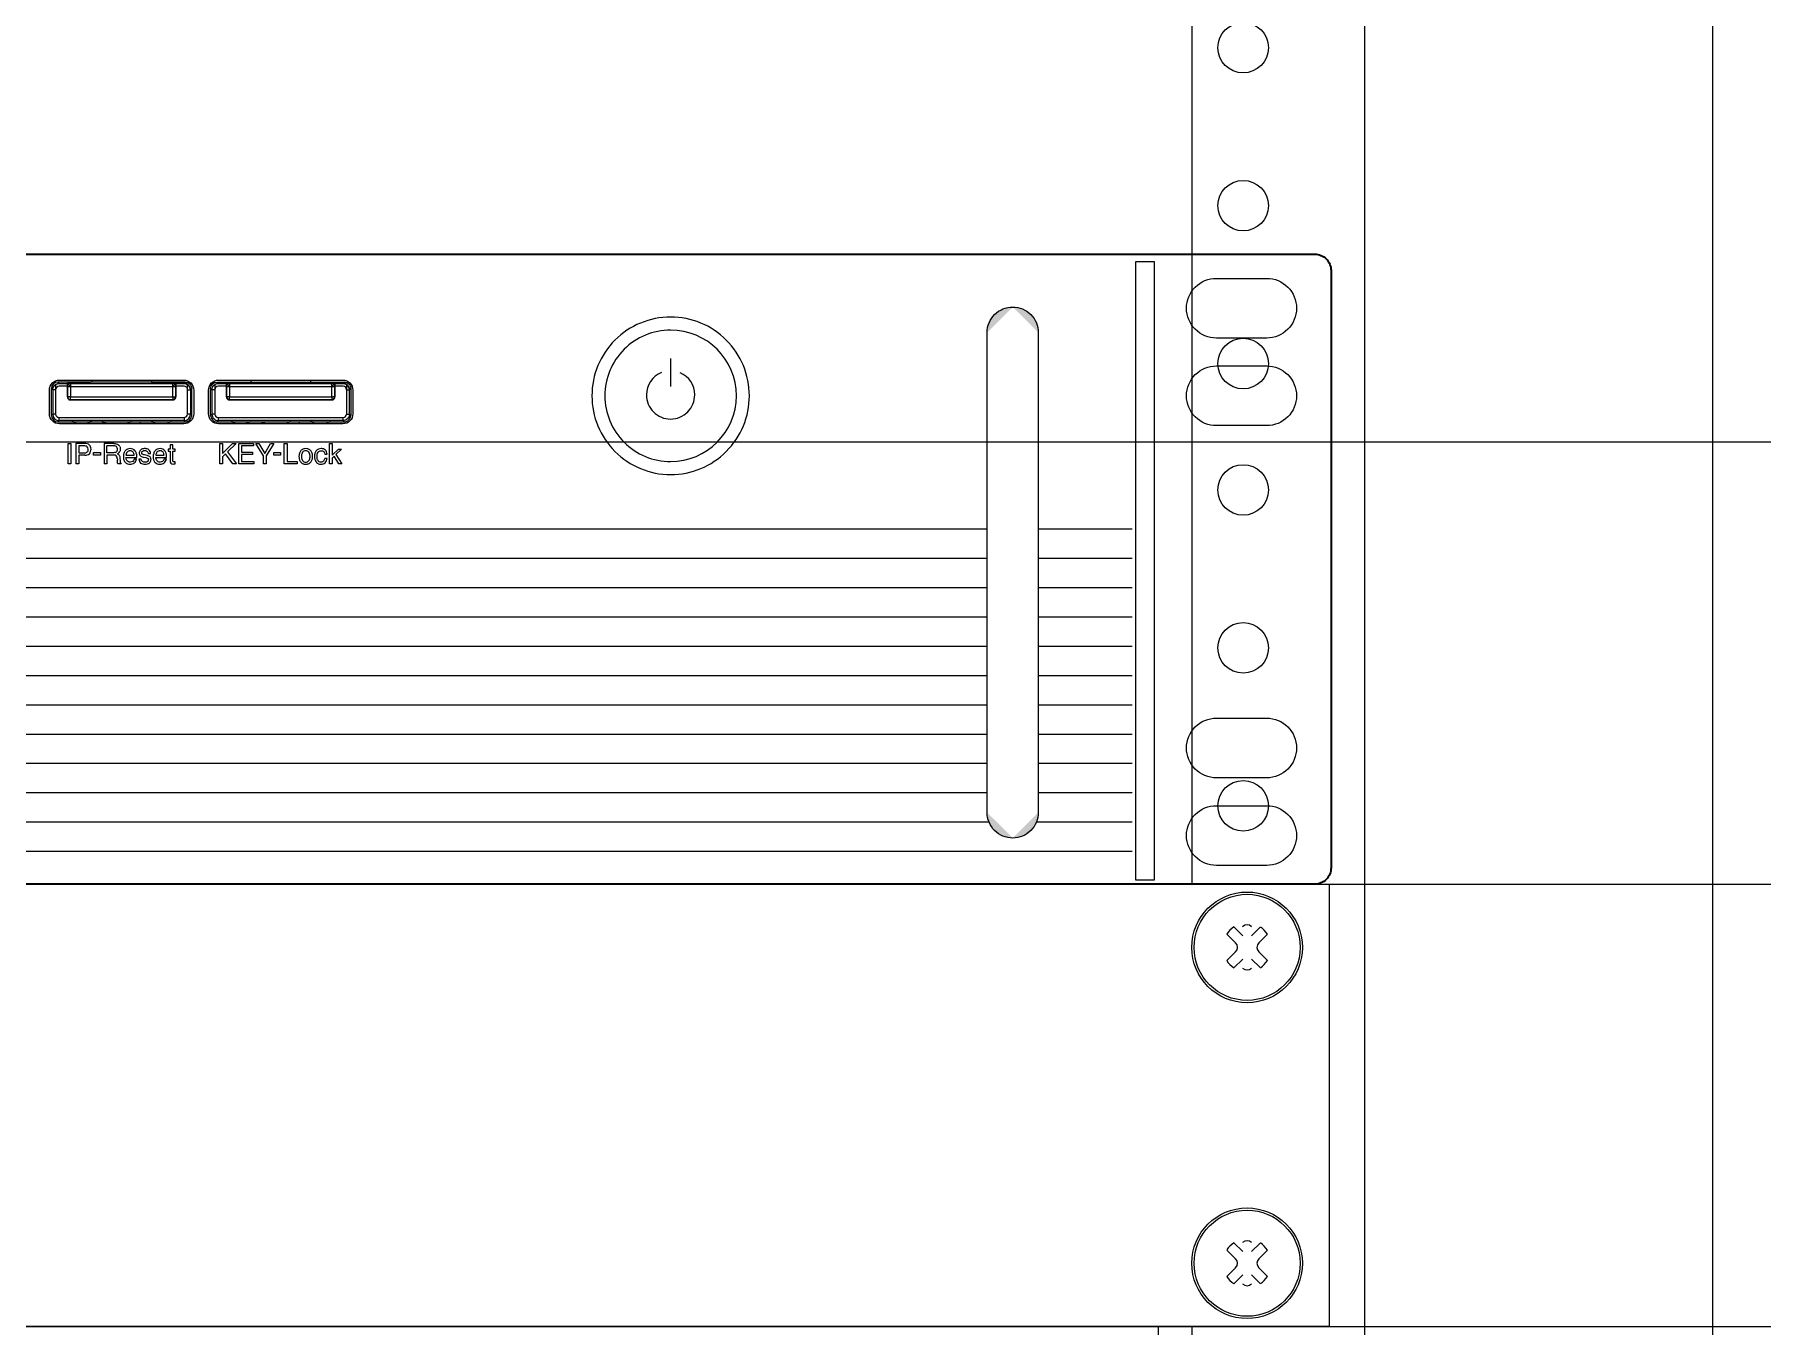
# Model space of a CAD drawing. Header units: millimetres. Extents: x -71336 to -33468, y -26189 to 22712.
# Drawn here: x -34186.6 to -34012.9, y -23191.9 to -23062 of the extents above; entities that cross this region are included whole.
import ezdxf

# ---------------------------------------------------------------- set-up
doc = ezdxf.new("R2010")
doc.units = ezdxf.units.MM
doc.set_wipeout_variables(frame=1)
doc.layers.add('PDF3_Geometry', color=7, linetype='Continuous')
doc.layers.add('PDF3_Solid Fills', color=7, linetype='Continuous')
doc.layers.add('SC - Equipment', color=7, linetype='Continuous', lineweight=13)
doc.layers.add('SC - Rack Layout - U-guides and centreline', color=5, linetype='Continuous', lineweight=13, plot=False)
doc.styles.add('ARIAL', font='arial.ttf')

# ---------------------------------------------------------------- blocks, each defined once
blk = doc.blocks.new('*U256')
at = {"layer": 'SC - Rack Layout - U-guides and centreline', "ltscale": 5}
blk.add_lwpolyline([(-300, 0), (300, 0)], dxfattribs=at)
blk = doc.blocks.new('*U257')
at = {"layer": 'SC - Rack Layout - U-guides and centreline', "color": 0, "linetype": 'ByBlock', "lineweight": -2, "transparency": 16777216}
for p in [(0, 400.05), (0, 355.6), (0, 311.15)]:
    blk.add_blockref('*U256', p, dxfattribs=at)
blk = doc.blocks.new('*U270')
at = {"layer": 'SC - Equipment'}
for p, q in [((227.076, 452.374), (227.076, 496.824)), ((244.4623, 452.374), (244.4623, 496.824)), ((279.3873, 496.824), (279.3873, 452.374)), ((227.076, 407.924), (227.076, 452.374)), ((244.4623, 407.924), (244.4623, 452.374)), ((279.3873, 452.374), (279.3873, 407.924)), ((227.076, 363.474), (227.076, 407.924)), ((244.4623, 363.474), (244.4623, 407.924)), ((279.3873, 407.924), (279.3873, 363.474)), ((227.076, 319.024), (227.076, 363.474)), ((244.4623, 319.024), (244.4623, 363.474)), ((279.3873, 363.474), (279.3873, 319.024))]:
    blk.add_line(p, q, dxfattribs=at)
for centre in [(232.21315, 490.474), (232.21315, 474.599), (232.21315, 458.724), (232.21315, 446.024), (232.21315, 430.149), (232.21315, 414.274), (232.21315, 401.574), (232.21315, 385.699), (232.21315, 369.824)]:
    blk.add_circle(centre, 2.54, dxfattribs=at)
at = {"ltscale": 5, "style": 'ARIAL', "flags": 1}
blk.add_attdef('UNITS', (470.5, 46), '', height=9.73997, dxfattribs=at)
blk = doc.blocks.new('LG CVCA')
at = {"layer": 'PDF3_Solid Fills', "true_color": 0xffffff, "transparency": 33554559}
h = blk.add_hatch(color=7, dxfattribs=at)
h.paths.add_polyline_path([(209.5, 4.64, 0.414361), (212.07, 7.21)], flags=0)
h.paths.add_polyline_path([(206.92, 7.21, 0.414229), (209.5, 4.64)], flags=0)
h.paths.add_polyline_path([(206.92, 7.21), (206.92, 55.44)], flags=0)
h.paths.add_polyline_path([(209.5, 58.01, 0.414335), (206.92, 55.44)], flags=0)
h.paths.add_polyline_path([(212.07, 55.44, 0.414467), (209.5, 58.01)], flags=0)
at = {"layer": 'PDF3_Geometry', "lineweight": 35}
blk.add_lwpolyline([(241.5, 1.64, -0.41475), (239.86, 0), (-239.86, 0, -0.414753), (-241.5, 1.64), (-241.5, 61.68, -0.414378), (-239.86, 63.32), (239.86, 63.32, -0.414374), (241.5, 61.68)], format="xyb", close=True, dxfattribs=at)
at = {"layer": 'PDF3_Geometry', "lineweight": 18}
blk.add_lwpolyline([(223.73, 0.41), (221.88, 0.41), (221.88, 62.59), (223.73, 62.59)], close=True, dxfattribs=at)
for points in [[(229.97, 60.89), (235.03, 60.89, -0.414414), (238.03, 57.89, -0.414414), (235.03, 54.89), (229.97, 54.89, -0.414641), (226.97, 57.89, -0.414641)], [(209.5, 4.64, -0.414229), (206.92, 7.21), (206.92, 55.44, -0.414335), (209.5, 58.01, -0.414467), (212.07, 55.44), (212.07, 7.21, -0.414361)], [(175.1, 57, 0.414218), (167.19, 49.09, 0.414218), (175.1, 41.17, 0.414218), (183.02, 49.09, 0.414218)], [(175.1, 55.69, 0.414271), (168.49, 49.09, 0.414271), (175.1, 42.48, 0.414168), (181.71, 49.09, 0.414168)], [(229.97, 52.09), (235.03, 52.09, -0.414414), (238.03, 49.09, -0.414414), (235.03, 46.09), (229.97, 46.09, -0.414641), (226.97, 49.09, -0.414641)], [(229.97, 16.69), (235.03, 16.69, -0.414414), (238.03, 13.69, -0.414414), (235.03, 10.69), (229.97, 10.69, -0.414641), (226.97, 13.69, -0.414641)], [(229.97, 7.89), (235.03, 7.89, -0.414414), (238.03, 4.89, -0.414414), (235.03, 1.89), (229.97, 1.89, -0.414641), (226.97, 4.89, -0.414641)]]:
    blk.add_lwpolyline(points, format="xyb", close=True, dxfattribs=at)
for points in [[(175.1, 52.84), (175.1, 50.01)], [(-206.85, 35.7), (206.92, 35.7)], [(212.07, 35.7), (221.5, 35.7)], [(-206.85, 32.76), (206.92, 32.76)], [(212.07, 32.76), (221.5, 32.76)], [(-206.85, 29.81), (206.92, 29.81)], [(212.07, 29.81), (221.5, 29.81)], [(-206.85, 26.87), (206.92, 26.87)], [(212.07, 26.87), (221.5, 26.87)], [(-206.85, 23.92), (206.92, 23.92)], [(212.07, 23.92), (221.5, 23.92)], [(-206.85, 20.98), (206.92, 20.98)], [(212.07, 20.98), (221.5, 20.98)], [(-206.85, 18.04), (206.92, 18.04)], [(212.07, 18.04), (221.5, 18.04)], [(-206.85, 15.09), (206.92, 15.09)], [(212.07, 15.09), (221.5, 15.09)], [(-206.85, 12.15), (206.92, 12.15)], [(212.07, 12.15), (221.5, 12.15)], [(-206.85, 9.21), (206.92, 9.21)], [(212.07, 9.21), (221.5, 9.21)], [(-207.03, 6.26), (207.11, 6.26)], [(211.89, 6.26), (221.5, 6.26)], [(-221.65, 3.32), (221.5, 3.32)]]:
    blk.add_lwpolyline(points, dxfattribs=at)
at = {"layer": 'PDF3_Geometry', "lineweight": 9}
for points in [[(113.65, 50.67), (126.15, 50.67, -0.414957), (127.15, 49.67), (127.15, 47.27, -0.41428), (126.15, 46.27), (113.65, 46.27, -0.413728), (112.65, 47.27), (112.65, 49.67, -0.414409)], [(143.15, 49.67), (143.15, 47.27, -0.413728), (142.15, 46.27), (129.65, 46.27, -0.413728), (128.65, 47.27), (128.65, 49.67, -0.414409), (129.65, 50.67), (142.15, 50.67, -0.414409)], [(115.3, 46.27, 0.239359), (114.91, 46.47, -0.237805)], [(118.3, 46.27, 0.235371), (117.9, 46.47, -0.239359)], [(123.3, 46.27, 0.237805), (122.89, 46.47, -0.240929)], [(124.82, 46.46, 0.191568), (124.49, 46.27, -0.238126)], [(131.3, 46.27, 0.238435), (130.91, 46.47, -0.235371)], [(136.82, 46.46, 0.19639), (136.5, 46.27, -0.237805)], [(139.29, 46.27, 0.239359), (138.9, 46.47, -0.236895)], [(140.81, 46.46, 0.192988), (140.49, 46.27, -0.241834)]]:
    blk.add_lwpolyline(points, format="xyb", close=True, dxfattribs=at)
for points in [[(126.16, 50.33), (126.3, 50.47), (113.5, 50.47), (113.63, 50.34), (114.76, 50.33), (114.76, 48.97), (125.04, 48.97, -0.011721), (125.16, 48.98, -0.01567), (125.25, 48.98)], [(126.3, 50.47, -0.194854), (126.76, 50.28, -0.192737), (126.95, 49.82), (126.82, 49.69), (126.82, 47.24), (126.95, 47.12), (126.95, 49.82)], [(128.85, 49.82, -0.410272), (129.5, 50.47), (129.63, 50.34), (130.76, 50.33), (130.76, 48.97), (141.04, 48.97, -0.010833), (141.15, 48.98)], [(129.5, 50.47), (142.3, 50.47, -0.192974), (142.76, 50.28, -0.192737), (142.95, 49.82), (142.95, 47.12), (142.82, 47.24), (142.82, 49.69), (142.95, 49.82)], [(112.98, 49.69), (112.98, 47.24), (112.85, 47.12, 0.409037), (113.5, 46.46)], [(113.27, 49.69), (112.98, 49.69, -0.40983), (113.64, 50.33), (114.47, 50.31), (114.47, 50.31), (114.46, 50.33), (114.46, 49)], [(113.05, 49.97, -0.114269), (113.27, 50.22), (113.27, 47.24), (112.98, 47.24, 0.411326), (113.63, 46.59), (113.63, 46.9), (126.18, 46.9), (126.18, 46.59, 0.406801), (126.83, 47.24), (126.52, 47.24), (126.52, 50.22, -0.114269), (126.75, 49.98)], [(114.46, 50.03), (114.46, 50.03), (114.46, 50.04), (113.62, 50.04, 0.194788), (113.38, 49.94)], [(114.65, 48.69), (114.63, 48.7, 0.116213), (114.75, 48.67), (114.75, 48.67), (125.05, 48.67), (114.75, 48.7), (114.75, 48.76)], [(125.04, 48.97), (125.04, 50.33), (125.06, 50.34), (126.18, 50.34, -0.14853), (126.52, 50.22)], [(126.42, 49.94, -0.191944), (126.52, 49.69), (126.83, 49.69, 0.407896), (126.16, 50.33), (125.34, 50.33), (125.32, 50.31), (125.29, 50.28)], [(128.85, 47.12), (128.85, 49.82), (128.98, 49.69, -0.117314), (129.05, 49.97)], [(128.98, 49.69), (128.98, 47.24), (128.85, 47.12, 0.195439), (129.04, 46.66)], [(129.64, 50.33, 0.145722), (129.28, 50.22), (129.28, 47.24), (128.98, 47.24, 0.196561), (129.17, 46.79)], [(129.28, 49.69), (128.98, 49.69, -0.40983), (129.64, 50.33), (130.46, 50.33), (141.34, 50.33)], [(130.76, 48.97, 0.010991), (130.65, 48.98, 0.012621), (130.55, 48.98)], [(141.05, 48.67), (141.05, 48.67), (130.75, 48.67), (130.75, 48.67), (141.05, 48.67, 0.106658), (141.17, 48.7, 0.113061), (141.26, 48.77)], [(141.04, 48.97), (141.04, 50.33), (141.05, 50.34), (142.18, 50.34, -0.149762), (142.52, 50.22)], [(142.52, 49.69), (142.82, 49.69, 0.408381), (142.16, 50.33), (141.34, 50.33), (141.33, 50.31), (141.29, 50.28)], [(142.75, 49.98, 0.118971), (142.52, 50.22), (142.52, 47.24), (142.82, 47.24, -0.405653), (142.18, 46.59), (142.18, 46.9)], [(126.3, 46.47), (126.18, 46.59), (113.63, 46.59), (113.5, 46.47), (126.3, 46.47, 0.192158), (126.76, 46.66, 0.189869), (126.95, 47.12)], [(142.3, 46.47), (142.18, 46.59), (129.63, 46.59), (129.5, 46.47), (142.3, 46.47, 0.190301), (142.76, 46.66, 0.189869), (142.95, 47.12)], [(129.63, 46.59), (129.63, 46.9), (142.18, 46.9, 0.411232), (142.52, 47.24)], [(120.67, 46.42, 0.115294), (120.5, 46.27, -0.239359), (120.86, 46.47)], [(132.46, 46.27, -0.235371), (132.86, 46.47, 0.085428), (132.68, 46.42, 0.105243), (132.46, 46.27)], [(133.9, 46.47, -0.237805), (134.34, 46.27, 0.238435), (134, 46.44), (134, 46.27)], [(119.29, 43.39, -0.0712), (119.12, 43.37), (118.43, 43.37), (118.43, 44.06)], [(119.55, 43.23), (119.5, 43.25, 0.040993), (119.59, 43.32, 0.117263), (119.73, 43.5)], [(120.49, 43.73, 0.112943), (120.27, 43.56, 0.067044), (120.18, 43.44, 0.058387), (120.12, 43.3)], [(120.68, 43.55, 0.044118), (120.59, 43.52, 0.112762), (120.45, 43.41)], [(122.36, 43.55, 0.061524), (122.24, 43.57, 0.055217), (122.1, 43.55)], [(122.48, 43.5, -0.194203), (122.58, 43.3), (122.81, 43.3)], [(123.49, 43.73, 0.112943), (123.27, 43.56, 0.067044), (123.19, 43.44)], [(123.68, 43.55, 0.044118), (123.6, 43.52, 0.112762), (123.46, 43.41)], [(138.92, 43.56, 0.112512), (138.7, 43.73, 0.062924), (138.56, 43.77, 0.104338), (138.28, 43.76, 0.0597), (138.14, 43.73)], [(139.97, 43.78, 0.095033), (139.7, 43.73, 0.114854), (139.48, 43.57, 0.099644), (139.34, 43.32, 0.042961), (139.31, 43.17)], [(116.2, 43.11), (116.02, 43.11, 0.005725), (115.59, 43.11), (115.59, 42.25)], [(121.69, 43.42, 0.036216), (121.68, 43.33), (121.68, 43.29)], [(121.89, 42.99, 0.047669), (122.07, 42.93), (122.33, 42.87)], [(122.46, 43.09), (122.2, 43.15, -0.016405), (122.06, 43.19)], [(122.53, 42.49, 0.132466), (122.59, 42.57, 0.11777), (122.62, 42.67)], [(124.41, 42.71), (124.16, 42.71, -0.180998), (124.03, 42.5)], [(125.09, 42.23, 0.039716), (125.28, 42.25), (125.28, 42.44)], [(137.78, 43.31, 0.036106), (137.74, 43.16, 0.059322), (137.74, 42.84)], [(137.78, 42.67, 0.096905), (137.92, 42.42, 0.11296), (138.14, 42.26)], [(139.1, 42.82, 0.029451), (139.11, 42.99, 0.031058), (139.1, 43.16)]]:
    blk.add_lwpolyline(points, format="xyb", dxfattribs=at)
for points in [[(114.76, 50.03), (114.46, 50.33), (114.55, 50.42)], [(116.9, 50.47), (116.77, 50.44)], [(116.9, 50.67), (116.9, 50.47)], [(122.9, 50.67), (122.9, 50.47)], [(122.9, 50.47), (123.03, 50.44)], [(123.32, 50.43), (124.95, 50.43)], [(124.95, 50.43), (123.32, 50.43)], [(125.25, 50.42), (125.34, 50.33), (125.04, 50.03)], [(130.76, 50.03), (130.46, 50.33), (130.55, 50.42)], [(132.9, 50.47), (132.77, 50.44)], [(132.9, 50.67), (132.9, 50.47)], [(138.9, 50.67), (138.9, 50.47)], [(138.9, 50.47), (139.03, 50.44)], [(139.32, 50.43), (140.95, 50.43)], [(140.95, 50.43), (139.32, 50.43)], [(141.25, 50.42), (141.34, 50.33), (141.04, 50.03)], [(142.3, 50.47), (142.16, 50.33)], [(112.85, 47.12), (112.85, 49.82), (112.98, 49.69)], [(114.46, 49), (114.46, 50.33), (125.34, 50.33)], [(114.46, 50.03), (125.34, 50.03)], [(114.46, 49), (114.46, 49)], [(114.76, 50.03), (114.69, 50.1), (114.62, 50.17), (114.56, 50.23)], [(114.74, 50.34), (114.76, 50.33)], [(114.76, 48.86), (114.76, 48.97)], [(125.18, 50.17), (125.11, 50.1), (125.04, 50.03)], [(125.04, 48.86), (125.04, 48.76)], [(125.05, 48.67), (125.05, 48.67)], [(126.18, 50.04), (125.34, 50.04)], [(125.34, 50.04), (125.34, 50.03), (125.34, 50.03)], [(125.34, 49), (125.34, 49)], [(130.46, 50.04), (129.63, 50.04)], [(130.47, 50.31), (130.46, 50.33)], [(130.46, 50.04), (130.46, 50.03), (130.46, 50.03)], [(130.46, 50.03), (141.34, 50.03)], [(130.46, 49), (130.46, 49)], [(130.51, 50.28), (130.47, 50.31)], [(130.76, 50.03), (130.69, 50.1), (130.62, 50.17), (130.56, 50.23)], [(130.74, 50.34), (130.76, 50.33)], [(130.76, 48.76), (130.76, 48.86)], [(141.18, 50.17), (141.11, 50.1), (141.04, 50.03)], [(141.04, 48.86), (141.04, 48.76)], [(142.18, 50.04), (141.34, 50.04)], [(141.34, 50.04), (141.34, 50.03), (141.34, 50.03)], [(141.34, 49), (141.34, 49)], [(118, 46.44), (118, 46.27)], [(121.8, 46.27), (121.8, 46.47)], [(137.8, 46.27), (137.8, 46.47)], [(114.53, 44.29), (114.81, 44.29)], [(114.53, 42.25), (114.53, 44.29)], [(114.81, 44.29), (114.81, 42.25)], [(116.2, 44.29), (115.31, 44.29)], [(115.31, 44.29), (115.31, 42.25)], [(116.13, 44.05), (115.59, 44.05), (115.59, 43.35)], [(119.11, 44.29), (118.16, 44.29), (118.16, 42.25)], [(119.1, 44.06), (118.43, 44.06)], [(124.79, 43.73), (124.59, 43.73), (124.59, 43.53)], [(124.59, 43.53), (124.79, 43.53), (124.79, 42.55)], [(125.04, 44.15), (124.79, 44.15)], [(124.79, 44.15), (124.79, 43.73)], [(125.04, 43.73), (125.04, 44.15)], [(125.28, 43.73), (125.04, 43.73)], [(125.04, 43.53), (125.28, 43.53)], [(125.04, 42.55), (125.04, 43.53)], [(125.28, 43.53), (125.28, 43.73)], [(129.77, 44.29), (130.04, 44.29)], [(129.77, 42.25), (129.77, 44.29)], [(130.04, 43.3), (131.04, 44.29)], [(130.04, 44.29), (130.04, 43.3)], [(130.55, 43.46), (131.44, 42.25)], [(131.42, 44.29), (130.56, 43.46)], [(131.04, 44.29), (131.42, 44.29)], [(131.69, 44.29), (133.18, 44.29)], [(131.69, 42.25), (131.69, 44.29)], [(133.18, 44.05), (131.97, 44.05)], [(131.97, 44.05), (131.97, 43.42)], [(133.18, 44.29), (133.18, 44.05)], [(133.39, 44.29), (133.71, 44.29)], [(134.16, 43.06), (133.39, 44.29)], [(133.71, 44.29), (134.29, 43.3)], [(134.3, 43.3), (134.88, 44.29)], [(135.2, 44.29), (134.43, 43.06)], [(134.88, 44.29), (135.2, 44.29)], [(136.26, 44.29), (136.54, 44.29)], [(136.26, 42.25), (136.26, 44.29)], [(136.54, 44.29), (136.54, 42.49)], [(140.82, 44.29), (141.07, 44.29)], [(140.82, 42.25), (140.82, 44.29)], [(141.07, 44.29), (141.07, 43.11)], [(141.07, 43.11), (141.7, 43.73)], [(142.02, 43.73), (141.45, 43.18)], [(141.7, 43.73), (142.02, 43.73)], [(114.81, 42.25), (114.53, 42.25)], [(115.59, 42.25), (115.31, 42.25)], [(115.59, 43.35), (116.13, 43.35)], [(117.09, 43.39), (117.78, 43.39)], [(117.09, 43.13), (117.09, 43.39)], [(117.78, 43.13), (117.09, 43.13)], [(117.78, 43.39), (117.78, 43.13)], [(118.43, 42.25), (118.15, 42.25)], [(119.09, 43.13), (118.43, 43.13)], [(118.43, 43.13), (118.43, 42.25)], [(119.47, 42.78), (119.48, 42.62)], [(119.85, 42.25), (119.51, 42.25)], [(119.74, 42.87), (119.75, 42.49)], [(119.85, 42.29), (119.85, 42.25)], [(120.34, 43.11), (121.17, 43.11)], [(120.34, 42.9), (121.43, 42.9)], [(121.4, 42.71), (121.16, 42.71)], [(121.43, 42.9), (121.43, 42.99)], [(121.88, 42.72), (121.64, 42.72)], [(123.35, 43.11), (124.17, 43.11)], [(123.35, 42.9), (124.43, 42.9)], [(124.43, 42.9), (124.43, 42.99)], [(125.28, 42.44), (125.19, 42.44)], [(130.04, 42.25), (129.77, 42.25)], [(130.35, 43.26), (130.04, 42.96)], [(130.04, 42.96), (130.04, 42.25)], [(131.08, 42.25), (130.35, 43.26)], [(131.44, 42.25), (131.08, 42.25)], [(133.2, 42.25), (131.69, 42.25)], [(131.97, 43.42), (133.08, 43.42)], [(131.97, 43.18), (131.97, 42.49), (133.2, 42.49)], [(133.08, 43.18), (131.97, 43.18)], [(133.08, 43.42), (133.08, 43.18)], [(133.2, 42.49), (133.2, 42.25)], [(134.43, 42.25), (134.16, 42.25), (134.16, 43.06)], [(134.43, 43.06), (134.43, 42.25)], [(135.2, 43.39), (135.89, 43.39)], [(135.2, 43.13), (135.2, 43.39)], [(135.89, 43.13), (135.2, 43.13)], [(135.89, 43.39), (135.89, 43.13)], [(137.57, 42.25), (136.26, 42.25)], [(136.54, 42.49), (137.57, 42.49)], [(137.57, 42.49), (137.57, 42.25)], [(140.32, 43.23), (140.57, 43.23)], [(140.57, 42.78), (140.33, 42.78)], [(141.07, 42.25), (140.82, 42.25)], [(141.27, 43.01), (141.07, 42.81)], [(141.07, 42.81), (141.07, 42.25)], [(141.73, 42.25), (141.27, 43.01)], [(141.45, 43.18), (142.06, 42.25)], [(142.06, 42.25), (141.73, 42.25)]]:
    blk.add_lwpolyline(points, dxfattribs=at)
for points in [[(114.85, 50.43), (116.48, 50.43)], [(130.85, 50.43), (132.48, 50.43)], [(125.34, 49), (125.34, 50.33)], [(130.46, 49), (130.46, 50.33)], [(141.34, 49), (141.34, 50.33)]]:
    blk.add_lwpolyline(points, close=True, dxfattribs=at)
at = {"layer": 'PDF3_Geometry', "lineweight": 18}
blk.add_lwpolyline([(174.18, 51.43, 0.305072), (172.67, 49.18, 0.414334), (175.1, 46.75, 0.414334), (177.53, 49.18, 0.299695), (176.06, 51.41)], format="xyb", dxfattribs=at)
at = {"layer": 'PDF3_Geometry', "lineweight": 9}
for centre, radius, start, end in [((113.51, 49.81), 0.664, 90.5531, 179.3344), ((115.14, 49.12), 0.702, 200.3815, 204.5773), ((114.46, 47.22), 1.76, 83.6844, 86.9438), ((114.74, 48.95), 0.277, 251.5911, 256.5182), ((125.7, 47.6), 1.21, 114.525, 117.0136), ((124.93, 49), 0.41, 347.4349, 0.1135), ((130.87, 49), 0.41, 179.8865, 192.5651), ((130.45, 48.32), 0.424, 60.6677, 67.7937), ((141.08, 48.68), 0.0362, 158.7607, 201.2393), ((141.7, 47.6), 1.21, 114.525, 117.0136), ((140.93, 49), 0.41, 347.4349, 0.1135), ((113.63, 47.26), 0.361, 225.9463, 269.408), ((126.17, 47.25), 0.353, 270.3278, 314.5861), ((129.63, 47.25), 0.353, 180.608, 225.3304), ((116.86, 45.97), 0.5, 89.8115, 143.3186), ((119.33, 43.82), 0.429, 21.7869, 50.908), ((120.82, 43.23), 0.318, 38.0856, 66.9933), ((120.7, 43.12), 0.707, 16.0728, 39.1351), ((122.1, 43.34), 0.417, 129.6823, 154.9292), ((122.16, 43.27), 0.498, 95.0784, 108.1888), ((123.82, 43.23), 0.318, 38.0856, 80.1802), ((123.59, 43.05), 0.841, 18.4552, 37.9228), ((138.35, 43.17), 0.581, 137.2338, 151.3861), ((138.42, 43.15), 0.419, 64.4611, 115.765), ((121.7, 42.96), 1.62, 173.6915, 179.9488), ((122.49, 42.7), 0.373, 21.5278, 41.4005), ((123.73, 43.06), 0.645, 158.8133, 173.3923), ((123.73, 42.84), 0.638, 197.6572, 222.5111), ((125.16, 42.92), 0.677, 275.1063, 280.2858), ((139.46, 42.98), 1.47, 174.5521, 179.4223), ((138.42, 42.85), 0.428, 245.2458, 294.2666), ((138.45, 42.83), 0.623, 293.8099, 319.1045), ((138.2, 42.93), 0.641, 326.3436, 344.3027), ((137.38, 42.98), 1.47, 0.5777, 5.4479), ((140.27, 42.94), 0.966, 186.9325, 196.1609), ((139.94, 42.82), 0.61, 207.3813, 244.0293), ((139.93, 42.76), 0.338, 215.4543, 243.4674)]:
    blk.add_arc(centre, radius, start, end, dxfattribs=at)
for points in [[(114.85, 50.43), (114.69, 50.43), (114.56, 50.43), (114.55, 50.42)], [(114.85, 50.43), (114.69, 50.43), (114.56, 50.43), (114.55, 50.42)], [(116.48, 50.43), (116.62, 50.43), (116.73, 50.44), (116.77, 50.44)], [(116.48, 50.43), (116.62, 50.43), (116.73, 50.44), (116.77, 50.44)], [(123.03, 50.44), (123.06, 50.44), (123.18, 50.43), (123.32, 50.43)], [(123.03, 50.44), (123.06, 50.44), (123.18, 50.43), (123.32, 50.43)], [(125.25, 50.42), (125.24, 50.43), (125.11, 50.43), (124.95, 50.43)], [(125.25, 50.42), (125.24, 50.43), (125.11, 50.43), (124.95, 50.43)], [(130.85, 50.43), (130.69, 50.43), (130.55, 50.43), (130.55, 50.42)], [(130.85, 50.43), (130.69, 50.43), (130.55, 50.43), (130.55, 50.42)], [(132.48, 50.43), (132.62, 50.43), (132.74, 50.44), (132.77, 50.44)], [(132.48, 50.43), (132.62, 50.43), (132.74, 50.44), (132.77, 50.44)], [(139.03, 50.44), (139.06, 50.44), (139.18, 50.43), (139.32, 50.43)], [(139.03, 50.44), (139.06, 50.44), (139.18, 50.43), (139.32, 50.43)], [(141.25, 50.42), (141.24, 50.43), (141.11, 50.43), (140.95, 50.43)], [(141.25, 50.42), (141.24, 50.43), (141.11, 50.43), (140.95, 50.43)], [(112.98, 49.69), (112.98, 49.79), (113.01, 49.89), (113.05, 49.97)], [(113.64, 50.33), (113.51, 50.33), (113.39, 50.29), (113.27, 50.22)], [(113.38, 49.94), (113.32, 49.87), (113.27, 49.78), (113.27, 49.69)], [(114.46, 49), (114.46, 48.97), (114.46, 48.94), (114.47, 48.91)], [(114.54, 48.77), (114.49, 48.84), (114.46, 48.92), (114.46, 49)], [(114.46, 49), (114.46, 48.82), (114.59, 48.67), (114.75, 48.67)], [(114.49, 48.99), (114.48, 48.99), (114.47, 48.99), (114.47, 49)], [(114.47, 48.91), (114.47, 48.9), (114.48, 48.89), (114.48, 48.88)], [(114.52, 48.99), (114.51, 48.99), (114.5, 48.99), (114.49, 48.99)], [(114.5, 48.83), (114.51, 48.82), (114.51, 48.8), (114.52, 48.79)], [(114.55, 48.98), (114.54, 48.99), (114.53, 48.99), (114.52, 48.99)], [(114.52, 48.79), (114.53, 48.78), (114.54, 48.77), (114.55, 48.76)], [(114.63, 48.7), (114.6, 48.72), (114.57, 48.74), (114.54, 48.77)], [(114.55, 48.76), (114.56, 48.75), (114.57, 48.74), (114.58, 48.73)], [(114.58, 48.73), (114.59, 48.72), (114.6, 48.72), (114.61, 48.71)], [(114.76, 48.97), (114.72, 48.97), (114.68, 48.97), (114.65, 48.98)], [(114.68, 48.68), (114.7, 48.67), (114.73, 48.67), (114.75, 48.67)], [(114.75, 48.76), (114.76, 48.79), (114.76, 48.83), (114.76, 48.86)], [(114.75, 48.67), (114.75, 48.68), (114.75, 48.69), (114.75, 48.7)], [(125.04, 48.97), (125.04, 48.93), (125.04, 48.89), (125.04, 48.86)], [(125.04, 48.76), (125.04, 48.74), (125.05, 48.72), (125.05, 48.7)], [(125.05, 48.7), (125.05, 48.69), (125.04, 48.68), (125.05, 48.67)], [(125.05, 48.67), (125.21, 48.67), (125.34, 48.82), (125.34, 49)], [(125.16, 48.7), (125.13, 48.68), (125.09, 48.67), (125.05, 48.67)], [(125.12, 48.68), (125.1, 48.67), (125.07, 48.67), (125.05, 48.67)], [(125.12, 48.68), (125.1, 48.67), (125.07, 48.67), (125.05, 48.67)], [(125.12, 48.68), (125.13, 48.68), (125.14, 48.68), (125.15, 48.69)], [(125.26, 48.77), (125.24, 48.74), (125.21, 48.72), (125.16, 48.7)], [(125.19, 48.71), (125.2, 48.72), (125.21, 48.72), (125.22, 48.73)], [(125.22, 48.73), (125.23, 48.74), (125.24, 48.75), (125.25, 48.76)], [(125.29, 48.99), (125.27, 48.99), (125.26, 48.99), (125.25, 48.98)], [(125.25, 48.76), (125.26, 48.77), (125.27, 48.78), (125.28, 48.79)], [(125.34, 49), (125.34, 48.92), (125.31, 48.84), (125.26, 48.77)], [(125.28, 48.79), (125.29, 48.8), (125.3, 48.82), (125.3, 48.83)], [(125.31, 48.99), (125.31, 48.99), (125.3, 48.99), (125.29, 48.99)], [(125.3, 48.83), (125.31, 48.85), (125.31, 48.86), (125.32, 48.88)], [(125.34, 49), (125.32, 48.99), (125.32, 48.99), (125.31, 48.99)], [(125.32, 48.88), (125.32, 48.89), (125.33, 48.9), (125.33, 48.91)], [(126.42, 49.94), (126.35, 50), (126.27, 50.04), (126.18, 50.04)], [(126.75, 49.98), (126.79, 49.89), (126.82, 49.79), (126.83, 49.69)], [(129.05, 49.97), (129.11, 50.07), (129.19, 50.15), (129.28, 50.22)], [(129.38, 49.94), (129.31, 49.87), (129.27, 49.78), (129.27, 49.69)], [(129.63, 50.04), (129.54, 50.04), (129.44, 50.01), (129.38, 49.94)], [(130.54, 48.77), (130.49, 48.84), (130.46, 48.92), (130.46, 49)], [(130.46, 49), (130.46, 48.82), (130.59, 48.67), (130.75, 48.67)], [(130.49, 48.99), (130.48, 48.99), (130.47, 48.99), (130.47, 49)], [(130.47, 48.91), (130.47, 48.9), (130.47, 48.89), (130.48, 48.88)], [(130.48, 48.88), (130.48, 48.86), (130.49, 48.84), (130.5, 48.83)], [(130.52, 48.99), (130.51, 48.99), (130.5, 48.99), (130.49, 48.99)], [(130.5, 48.83), (130.51, 48.82), (130.52, 48.8), (130.52, 48.79)], [(130.55, 48.98), (130.54, 48.99), (130.53, 48.99), (130.52, 48.99)], [(130.52, 48.79), (130.53, 48.78), (130.54, 48.77), (130.55, 48.76)], [(130.63, 48.7), (130.6, 48.72), (130.56, 48.74), (130.54, 48.77)], [(130.55, 48.76), (130.56, 48.75), (130.57, 48.74), (130.58, 48.73)], [(130.58, 48.73), (130.59, 48.72), (130.6, 48.72), (130.61, 48.71)], [(130.75, 48.67), (130.71, 48.67), (130.67, 48.68), (130.63, 48.7)], [(130.66, 48.69), (130.66, 48.68), (130.67, 48.68), (130.68, 48.68)], [(130.68, 48.68), (130.7, 48.67), (130.73, 48.67), (130.75, 48.67)], [(130.75, 48.7), (130.75, 48.72), (130.75, 48.74), (130.76, 48.76)], [(130.75, 48.67), (130.75, 48.68), (130.75, 48.69), (130.75, 48.7)], [(130.76, 48.86), (130.76, 48.9), (130.76, 48.93), (130.76, 48.97)], [(141.04, 48.97), (141.04, 48.93), (141.04, 48.89), (141.04, 48.86)], [(141.04, 48.76), (141.04, 48.74), (141.05, 48.72), (141.05, 48.7)], [(141.05, 48.67), (141.21, 48.67), (141.34, 48.82), (141.34, 49)], [(141.12, 48.68), (141.1, 48.67), (141.07, 48.67), (141.05, 48.67)], [(141.12, 48.68), (141.1, 48.67), (141.07, 48.67), (141.05, 48.67)], [(141.12, 48.68), (141.13, 48.68), (141.14, 48.68), (141.14, 48.69)], [(141.25, 48.98), (141.21, 48.98), (141.18, 48.98), (141.15, 48.98)], [(141.19, 48.71), (141.2, 48.72), (141.21, 48.72), (141.22, 48.73)], [(141.22, 48.73), (141.23, 48.74), (141.24, 48.75), (141.25, 48.76)], [(141.28, 48.99), (141.27, 48.99), (141.26, 48.99), (141.25, 48.98)], [(141.25, 48.76), (141.26, 48.77), (141.27, 48.78), (141.28, 48.79)], [(141.34, 49), (141.34, 48.92), (141.31, 48.84), (141.26, 48.77)], [(141.31, 48.99), (141.31, 48.99), (141.29, 48.99), (141.28, 48.99)], [(141.28, 48.79), (141.28, 48.8), (141.29, 48.82), (141.3, 48.83)], [(141.3, 48.83), (141.31, 48.85), (141.32, 48.86), (141.32, 48.88)], [(141.34, 49), (141.33, 48.99), (141.32, 48.99), (141.31, 48.99)], [(141.32, 48.88), (141.33, 48.89), (141.33, 48.9), (141.33, 48.91)], [(142.42, 49.94), (142.36, 50), (142.26, 50.04), (142.18, 50.04)], [(142.52, 49.69), (142.52, 49.78), (142.49, 49.87), (142.42, 49.94)], [(142.75, 49.98), (142.79, 49.89), (142.82, 49.79), (142.82, 49.69)], [(113.27, 47.24), (113.27, 47.15), (113.31, 47.06), (113.38, 47)], [(126.42, 47), (126.48, 47.06), (126.52, 47.15), (126.52, 47.24)], [(129.38, 47), (129.44, 46.93), (129.54, 46.9), (129.63, 46.9)], [(116.68, 46.42), (116.61, 46.38), (116.55, 46.33), (116.51, 46.27)], [(116.83, 46.46), (116.78, 46.45), (116.73, 46.44), (116.68, 46.42)], [(116.87, 46.47), (116.85, 46.47), (116.84, 46.46), (116.83, 46.46)], [(116.9, 46.47), (116.89, 46.47), (116.87, 46.47), (116.87, 46.47)], [(120.82, 46.46), (120.77, 46.45), (120.72, 46.44), (120.67, 46.42)], [(120.9, 46.47), (120.87, 46.47), (120.85, 46.47), (120.82, 46.46)], [(124.85, 46.47), (124.84, 46.47), (124.83, 46.46), (124.82, 46.46)], [(124.9, 46.47), (124.88, 46.47), (124.87, 46.47), (124.85, 46.47)], [(129.04, 46.66), (129.16, 46.54), (129.33, 46.47), (129.5, 46.47)], [(129.17, 46.79), (129.28, 46.66), (129.46, 46.6), (129.63, 46.6)], [(132.9, 46.47), (132.89, 46.47), (132.88, 46.47), (132.87, 46.47)], [(136.86, 46.47), (136.84, 46.47), (136.83, 46.46), (136.82, 46.46)], [(136.9, 46.47), (136.89, 46.47), (136.87, 46.47), (136.86, 46.47)], [(140.86, 46.47), (140.84, 46.47), (140.83, 46.46), (140.81, 46.46)], [(140.89, 46.47), (140.88, 46.47), (140.87, 46.47), (140.86, 46.47)], [(116.45, 43.97), (116.37, 44.05), (116.24, 44.05), (116.13, 44.05)], [(116.13, 43.35), (116.24, 43.35), (116.37, 43.36), (116.45, 43.44)], [(116.67, 44.14), (116.55, 44.25), (116.36, 44.29), (116.2, 44.29)], [(116.55, 43.72), (116.55, 43.81), (116.51, 43.92), (116.45, 43.97)], [(116.45, 43.44), (116.52, 43.51), (116.55, 43.62), (116.55, 43.72)], [(116.83, 43.73), (116.83, 43.88), (116.78, 44.04), (116.67, 44.14)], [(116.67, 43.27), (116.78, 43.39), (116.83, 43.57), (116.83, 43.73)], [(119.27, 44.04), (119.21, 44.05), (119.16, 44.06), (119.1, 44.06)], [(119.11, 44.29), (119.28, 44.29), (119.47, 44.26), (119.6, 44.15)], [(119.39, 43.98), (119.36, 44.01), (119.32, 44.03), (119.27, 44.04)], [(119.29, 43.39), (119.33, 43.4), (119.37, 43.42), (119.4, 43.45)], [(119.46, 43.87), (119.45, 43.91), (119.42, 43.95), (119.39, 43.98)], [(119.4, 43.45), (119.43, 43.48), (119.45, 43.52), (119.46, 43.56)], [(119.48, 43.8), (119.48, 43.82), (119.47, 43.85), (119.46, 43.87)], [(119.46, 43.56), (119.47, 43.58), (119.48, 43.61), (119.48, 43.63)], [(119.49, 43.72), (119.49, 43.75), (119.48, 43.77), (119.48, 43.8)], [(119.48, 43.63), (119.49, 43.66), (119.49, 43.69), (119.49, 43.72)], [(119.73, 43.98), (119.75, 43.94), (119.75, 43.9), (119.76, 43.87)], [(119.76, 43.61), (119.75, 43.57), (119.74, 43.53), (119.73, 43.5)], [(119.76, 43.87), (119.77, 43.82), (119.77, 43.78), (119.77, 43.74)], [(119.77, 43.74), (119.77, 43.69), (119.77, 43.65), (119.76, 43.61)], [(120.78, 43.78), (120.68, 43.78), (120.58, 43.76), (120.49, 43.73)], [(120.77, 43.56), (120.74, 43.56), (120.71, 43.55), (120.68, 43.55)], [(120.86, 43.55), (120.83, 43.55), (120.8, 43.56), (120.77, 43.56)], [(121.04, 43.72), (120.96, 43.76), (120.87, 43.78), (120.78, 43.78)], [(120.94, 43.52), (120.92, 43.54), (120.89, 43.54), (120.86, 43.55)], [(121.25, 43.56), (121.19, 43.63), (121.12, 43.69), (121.04, 43.72)], [(121.72, 43.51), (121.71, 43.48), (121.7, 43.45), (121.69, 43.42)], [(122.01, 43.75), (121.95, 43.73), (121.88, 43.7), (121.83, 43.66)], [(121.92, 43.35), (121.92, 43.38), (121.93, 43.42), (121.94, 43.44)], [(121.94, 43.44), (121.95, 43.47), (121.98, 43.49), (122, 43.51)], [(122, 43.51), (122.03, 43.53), (122.07, 43.54), (122.1, 43.55)], [(122.24, 43.78), (122.2, 43.78), (122.16, 43.78), (122.12, 43.77)], [(122.36, 43.77), (122.32, 43.78), (122.28, 43.78), (122.24, 43.78)], [(122.47, 43.75), (122.43, 43.76), (122.4, 43.76), (122.36, 43.77)], [(122.36, 43.55), (122.36, 43.55), (122.37, 43.55), (122.38, 43.55)], [(122.38, 43.55), (122.41, 43.54), (122.45, 43.52), (122.48, 43.5)], [(122.65, 43.65), (122.6, 43.7), (122.53, 43.73), (122.47, 43.75)], [(122.81, 43.3), (122.81, 43.43), (122.75, 43.57), (122.65, 43.65)], [(123.19, 43.44), (123.16, 43.39), (123.14, 43.35), (123.13, 43.3)], [(123.78, 43.78), (123.69, 43.78), (123.58, 43.76), (123.49, 43.73)], [(123.77, 43.56), (123.74, 43.56), (123.71, 43.55), (123.68, 43.55)], [(123.87, 43.55), (123.83, 43.55), (123.8, 43.56), (123.77, 43.56)], [(124.05, 43.72), (123.96, 43.76), (123.87, 43.78), (123.78, 43.78)], [(124.26, 43.56), (124.2, 43.63), (124.13, 43.69), (124.05, 43.72)], [(137.84, 43.45), (137.81, 43.4), (137.8, 43.36), (137.78, 43.31)], [(138.14, 43.73), (138.06, 43.69), (137.98, 43.63), (137.92, 43.56)], [(138.24, 43.52), (138.19, 43.5), (138.14, 43.46), (138.1, 43.41)], [(138.73, 43.41), (138.69, 43.46), (138.65, 43.5), (138.6, 43.52)], [(139, 43.44), (138.98, 43.49), (138.95, 43.53), (138.92, 43.56)], [(139.06, 43.31), (139.04, 43.36), (139.03, 43.41), (139, 43.44)], [(139.67, 43.41), (139.7, 43.46), (139.74, 43.5), (139.79, 43.52)], [(139.79, 43.52), (139.84, 43.55), (139.9, 43.56), (139.96, 43.57)], [(139.96, 43.57), (140.01, 43.57), (140.06, 43.56), (140.1, 43.54)], [(140.09, 43.77), (140.05, 43.78), (140.01, 43.78), (139.97, 43.78)], [(140.21, 43.74), (140.17, 43.75), (140.14, 43.76), (140.09, 43.77)], [(140.1, 43.54), (140.14, 43.53), (140.18, 43.51), (140.22, 43.48)], [(140.4, 43.63), (140.34, 43.68), (140.28, 43.72), (140.21, 43.74)], [(140.22, 43.48), (140.28, 43.41), (140.32, 43.32), (140.33, 43.23)], [(140.57, 43.23), (140.56, 43.37), (140.5, 43.53), (140.4, 43.63)], [(116.2, 43.11), (116.37, 43.11), (116.55, 43.16), (116.67, 43.27)], [(119.37, 43.05), (119.31, 43.11), (119.19, 43.13), (119.09, 43.13)], [(119.47, 42.78), (119.47, 42.87), (119.44, 42.98), (119.37, 43.05)], [(119.49, 42.38), (119.49, 42.46), (119.48, 42.54), (119.48, 42.62)], [(119.51, 42.25), (119.5, 42.29), (119.5, 42.34), (119.49, 42.38)], [(119.55, 43.23), (119.63, 43.18), (119.7, 43.09), (119.72, 42.99)], [(119.72, 42.99), (119.73, 42.95), (119.74, 42.91), (119.74, 42.87)], [(119.75, 42.49), (119.75, 42.45), (119.75, 42.4), (119.77, 42.37)], [(119.77, 42.37), (119.79, 42.33), (119.82, 42.31), (119.85, 42.3)], [(120.08, 42.96), (120.08, 42.9), (120.08, 42.85), (120.09, 42.79)], [(120.12, 43.3), (120.11, 43.25), (120.1, 43.19), (120.09, 43.14)], [(120.09, 42.79), (120.09, 42.74), (120.1, 42.7), (120.12, 42.65)], [(120.12, 42.65), (120.15, 42.56), (120.19, 42.48), (120.26, 42.41)], [(120.26, 42.41), (120.38, 42.28), (120.57, 42.21), (120.75, 42.21)], [(120.45, 43.41), (120.38, 43.32), (120.35, 43.21), (120.34, 43.11)], [(120.44, 42.57), (120.37, 42.66), (120.35, 42.79), (120.34, 42.9)], [(120.78, 42.42), (120.65, 42.42), (120.52, 42.47), (120.44, 42.57)], [(120.75, 42.21), (120.9, 42.21), (121.06, 42.24), (121.18, 42.34)], [(121.02, 42.5), (120.95, 42.45), (120.86, 42.42), (120.78, 42.42)], [(121.16, 42.71), (121.14, 42.63), (121.09, 42.56), (121.02, 42.5)], [(121.17, 43.11), (121.16, 43.22), (121.14, 43.34), (121.07, 43.43)], [(121.18, 42.34), (121.3, 42.43), (121.37, 42.57), (121.4, 42.71)], [(121.43, 42.99), (121.43, 43.1), (121.42, 43.21), (121.38, 43.31)], [(121.64, 42.72), (121.65, 42.58), (121.7, 42.42), (121.81, 42.33)], [(121.68, 43.29), (121.69, 43.25), (121.69, 43.21), (121.71, 43.18)], [(121.71, 43.18), (121.72, 43.14), (121.74, 43.1), (121.77, 43.08)], [(121.77, 43.08), (121.8, 43.04), (121.85, 43.01), (121.89, 42.99)], [(121.81, 42.33), (121.93, 42.23), (122.11, 42.21), (122.27, 42.21)], [(121.99, 42.49), (121.92, 42.55), (121.89, 42.64), (121.88, 42.72)], [(121.93, 43.28), (121.92, 43.3), (121.92, 43.33), (121.92, 43.35)], [(121.98, 43.23), (121.96, 43.25), (121.94, 43.26), (121.93, 43.28)], [(122.06, 43.19), (122.03, 43.2), (122, 43.21), (121.98, 43.23)], [(122.27, 42.42), (122.18, 42.42), (122.06, 42.43), (121.99, 42.49)], [(122.53, 42.49), (122.46, 42.43), (122.36, 42.42), (122.27, 42.42)], [(122.27, 42.21), (122.42, 42.21), (122.59, 42.24), (122.7, 42.34)], [(122.33, 42.87), (122.38, 42.86), (122.43, 42.85), (122.47, 42.83)], [(122.65, 43.03), (122.59, 43.06), (122.52, 43.08), (122.46, 43.09)], [(122.47, 42.83), (122.5, 42.82), (122.53, 42.81), (122.56, 42.79)], [(122.56, 42.79), (122.58, 42.78), (122.59, 42.76), (122.6, 42.74)], [(122.6, 42.74), (122.61, 42.72), (122.62, 42.7), (122.62, 42.67)], [(122.77, 42.94), (122.74, 42.98), (122.69, 43.01), (122.65, 43.03)], [(122.7, 42.34), (122.75, 42.38), (122.8, 42.43), (122.82, 42.49)], [(122.82, 42.49), (122.84, 42.52), (122.85, 42.55), (122.85, 42.58)], [(122.86, 42.69), (122.86, 42.74), (122.86, 42.79), (122.84, 42.83)], [(122.85, 42.58), (122.86, 42.62), (122.86, 42.65), (122.86, 42.69)], [(123.09, 43.14), (123.08, 43.08), (123.08, 43.02), (123.08, 42.96)], [(123.08, 42.96), (123.08, 42.9), (123.08, 42.85), (123.09, 42.79)], [(123.09, 42.79), (123.1, 42.74), (123.11, 42.7), (123.12, 42.65)], [(123.26, 42.41), (123.38, 42.28), (123.58, 42.21), (123.76, 42.21)], [(123.46, 43.41), (123.39, 43.32), (123.36, 43.21), (123.35, 43.11)], [(123.45, 42.57), (123.37, 42.66), (123.35, 42.79), (123.35, 42.9)], [(123.78, 42.42), (123.66, 42.42), (123.52, 42.47), (123.45, 42.57)], [(123.76, 42.21), (123.9, 42.21), (124.07, 42.24), (124.19, 42.34)], [(124.03, 42.5), (123.96, 42.45), (123.87, 42.42), (123.78, 42.42)], [(124.17, 43.11), (124.17, 43.22), (124.14, 43.34), (124.07, 43.43)], [(124.19, 42.34), (124.3, 42.43), (124.37, 42.57), (124.41, 42.71)], [(124.43, 42.99), (124.43, 43.1), (124.42, 43.21), (124.39, 43.31)], [(124.79, 42.55), (124.79, 42.47), (124.8, 42.36), (124.86, 42.3)], [(124.86, 42.3), (124.91, 42.25), (125.01, 42.23), (125.09, 42.23)], [(125.09, 42.47), (125.06, 42.49), (125.04, 42.52), (125.04, 42.55)], [(125.19, 42.44), (125.16, 42.44), (125.11, 42.45), (125.09, 42.47)], [(137.74, 42.82), (137.75, 42.77), (137.76, 42.72), (137.78, 42.67)], [(137.99, 42.99), (137.99, 42.95), (137.99, 42.91), (138, 42.87)], [(138.02, 43.23), (138.01, 43.19), (138, 43.16), (138, 43.12)], [(138, 42.87), (138, 42.83), (138.01, 42.79), (138.02, 42.76)], [(138.1, 43.41), (138.07, 43.36), (138.04, 43.3), (138.02, 43.23)], [(138.02, 42.76), (138.04, 42.69), (138.07, 42.63), (138.1, 42.58)], [(138.1, 42.58), (138.14, 42.53), (138.19, 42.49), (138.24, 42.46)], [(138.14, 42.26), (138.18, 42.24), (138.23, 42.23), (138.27, 42.22)], [(138.27, 42.22), (138.32, 42.21), (138.37, 42.21), (138.42, 42.21)], [(138.42, 42.21), (138.47, 42.21), (138.52, 42.21), (138.57, 42.22)], [(138.57, 42.22), (138.61, 42.23), (138.66, 42.24), (138.7, 42.26)], [(138.6, 42.46), (138.65, 42.49), (138.69, 42.53), (138.74, 42.58)], [(138.82, 43.23), (138.8, 43.3), (138.77, 43.36), (138.73, 43.41)], [(138.84, 43.12), (138.84, 43.16), (138.83, 43.19), (138.82, 43.23)], [(138.82, 42.76), (138.83, 42.79), (138.84, 42.83), (138.84, 42.87)], [(138.84, 42.87), (138.85, 42.91), (138.85, 42.95), (138.85, 42.99)], [(138.92, 42.42), (138.95, 42.46), (138.98, 42.5), (139, 42.54)], [(139, 42.54), (139.03, 42.58), (139.04, 42.63), (139.06, 42.67)], [(139.1, 43.16), (139.09, 43.21), (139.08, 43.26), (139.06, 43.31)], [(139.06, 42.67), (139.08, 42.72), (139.09, 42.77), (139.1, 42.82)], [(139.31, 43.17), (139.3, 43.11), (139.3, 43.05), (139.3, 42.99)], [(139.3, 42.99), (139.3, 42.96), (139.3, 42.92), (139.3, 42.89)], [(139.3, 42.89), (139.3, 42.87), (139.3, 42.85), (139.31, 42.82)], [(139.34, 42.67), (139.36, 42.62), (139.37, 42.58), (139.39, 42.54)], [(139.56, 42.99), (139.56, 43.14), (139.58, 43.29), (139.67, 43.41)], [(139.66, 42.57), (139.57, 42.68), (139.56, 42.85), (139.56, 42.99)], [(139.68, 42.26), (139.76, 42.23), (139.85, 42.21), (139.94, 42.21)], [(139.95, 42.42), (139.89, 42.42), (139.84, 42.43), (139.78, 42.46)], [(139.94, 42.21), (140.09, 42.21), (140.26, 42.25), (140.37, 42.35)], [(140.09, 42.45), (140.05, 42.43), (140, 42.42), (139.95, 42.42)], [(140.2, 42.52), (140.16, 42.49), (140.13, 42.46), (140.09, 42.45)], [(140.32, 42.78), (140.31, 42.69), (140.27, 42.59), (140.2, 42.52)], [(140.37, 42.35), (140.48, 42.46), (140.55, 42.63), (140.57, 42.79)]]:
    blk.add_open_spline(points, degree=3, dxfattribs=at)
blk = doc.blocks.new('1U BLANK PANEL - RACK LAYOUT')
blk.add_wipeout([(-241.3, 44.45), (241.3, 44.45), (241.3, 0), (-241.3, 0)])
at = {"layer": 'SC - Equipment'}
for p, q in [((-241.3, 44.45), (241.3, 44.45)), ((241.3, 44.45), (241.3, 0)), ((232.63, 39.27), (231.74, 40.16)), ((234.38, 40.13), (233.52, 39.27)), ((231.89, 38.56), (231.03, 39.42)), ((235.12, 39.42), (234.23, 38.56)), ((231.89, 37.64), (231.03, 36.78)), ((232.63, 36.93), (231.74, 36.04)), ((234.38, 36.07), (233.52, 36.93)), ((235.12, 36.78), (234.23, 37.64)), ((231.89, 6.81), (231.03, 7.67)), ((232.63, 7.52), (231.74, 8.41)), ((234.38, 8.38), (233.52, 7.52)), ((235.12, 7.67), (234.23, 6.81)), ((231.89, 5.89), (231.03, 5.03)), ((235.12, 5.03), (234.23, 5.89)), ((232.63, 5.18), (231.74, 4.29)), ((234.38, 4.32), (233.52, 5.18)), ((241.3, 0), (-241.3, 0))]:
    blk.add_line(p, q, dxfattribs=at)
for centre, major_axis, start_param, end_param in [((233.06, 38.1), (5.56, 0), 0, 6.283185), ((233.06, 38.1), (5.33, 0), 0, 6.283185), ((233.06, 38.1), (2.44, 0), 2.143456, 2.563819), ((233.06, 39.73), (0.635, 0), 0.785399, 2.356195), ((233.06, 38.1), (2.44, 0), 0.57266, 0.993023), ((231.46, 38.1), (0.635, 0), 5.497788, 7.068584), ((234.69, 38.1), (0.635, 0), 2.356195, 3.926991), ((233.06, 38.1), (2.44, 0), 3.719366, 4.139729), ((233.06, 38.1), (2.44, 0), 5.290163, 5.710525), ((233.06, 36.47), (0.635, 0), 3.926991, 5.497787), ((233.06, 6.35), (5.56, 0), 0, 6.283185), ((233.06, 6.35), (5.33, 0), 0, 6.283185), ((233.06, 6.35), (2.44, 0), 2.143456, 2.563819), ((233.06, 7.98), (0.635, 0), 0.785399, 2.356195), ((233.06, 6.35), (2.44, 0), 0.57266, 0.993023), ((231.46, 6.35), (0.635, 0), 5.497788, 7.068584), ((234.69, 6.35), (0.635, 0), 2.356195, 3.926991), ((233.06, 6.35), (2.44, 0), 3.719366, 4.139729), ((233.06, 4.72), (0.635, 0), 3.926991, 5.497787), ((233.06, 6.35), (2.44, 0), 5.290163, 5.710525)]:
    blk.add_ellipse(centre, major_axis=major_axis, ratio=1, start_param=start_param, end_param=end_param, dxfattribs=at)
blk = doc.blocks.new('*U281')
blk.add_blockref('1U BLANK PANEL - RACK LAYOUT', (0, -44.45))
blk = doc.blocks.new('1U RACK SHELF - RACK LAYOUT')
at = {"layer": 'SC - Equipment', "flags": 128}
for points in [[(223.67, 44.45), (239.7, 44.45)], [(223.67, 44.45), (223.67, 2)]]:
    blk.add_lwpolyline(points, dxfattribs=at)

msp = doc.modelspace()

# ---------------------------------------------------------------- block references
msp.add_blockref('LG CVCA', (-34297.756, -23147.44))
at = {"layer": 'SC - Equipment'}
msp.add_blockref('*U270', (-34297.305, -23553.84), dxfattribs=at)
at = {"layer": 'SC - Rack Layout - U-guides and centreline'}
msp.add_blockref('*U257', (-34297.756, -23503.04), dxfattribs=at)

# ---------------------------------------------------------------- next in the draw order: block references
msp.add_blockref('1U RACK SHELF - RACK LAYOUT', (-34297.305, -23236.338))

# ---------------------------------------------------------------- next in the draw order: block references
at = {"layer": 'SC - Equipment'}
msp.add_blockref('*U281', (-34297.756, -23147.44), dxfattribs=at)

doc.saveas('drawing.dxf')
